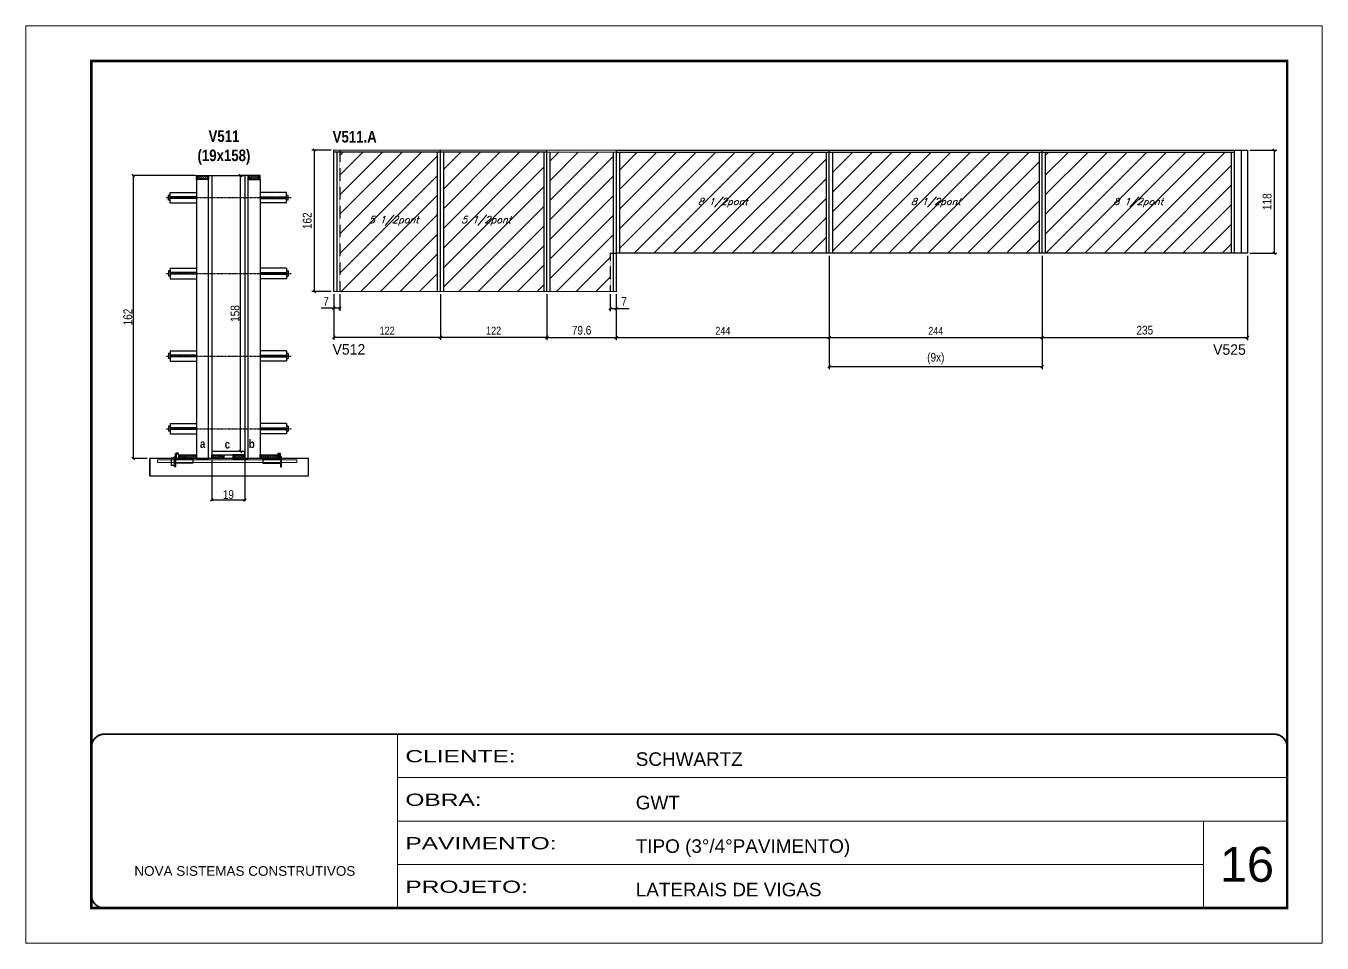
# Model space of a CAD drawing. Extents: x 13154 to 22413, y 1253 to 30260.
# Drawn here: x 17923 to 19408, y 25373 to 26423 of the extents above; entities that cross this region are included whole.
import ezdxf

# ---------------------------------------------------------------- set-up
doc = ezdxf.new("R2010")
doc.units = 0
for name, pattern in [('CONTINUO', [0]), ('DASHED', [0.75, 0.5, -0.25]), ('HIDDEN', [0.375, 0.25, -0.125])]:
    doc.linetypes.add(name, pattern=pattern)
for name, color, linetype in [('5', 5, 'Continuous'), ('barrote', 251, 'Continuous'), ('COTA', 241, 'Continuous'), ('detalhes', 4, 'Continuous'), ('NOMENCLATURA', 7, 'Continuous'), ('Painéis', 200, 'Continuous'), ('presilha', 1, 'Continuous'), ('SARR_2.2x10', 60, 'Continuous'), ('SARR_2.2x7', 40, 'Continuous'), ('SARR_3.5x7', 81, 'Continuous'), ('TENSOR', 3, 'Continuous'), ('texto', 7, 'Continuous')]:
    doc.layers.add(name, color=color, linetype=linetype)
for name, color, linetype, lineweight in [('CARIMBO', 255, 'Continuous', 9), ('CONCRETO', 251, 'Continuous', 25), ('Folhas', 255, 'Continuous', 9), ('Hachura', 251, 'Continuous', 9), ('SARRAFO DE PRESSAO', 251, 'DASHED', 9), ('SCO-___-LAJ', 2, 'Continuous', 0)]:
    doc.layers.add(name, color=color, linetype=linetype, lineweight=lineweight)
doc.styles.add('ARIAL', font='arial.ttf')
doc.styles.add('COTA TECNICA', font='techl___.ttf', dxfattribs={"height": 10})
doc.styles.add('COTA TECNICA 2X', font='techl___.ttf', dxfattribs={"height": 10})
doc.styles.add('COTA TECNICA-50', font='techl___.ttf', dxfattribs={"height": 9})
doc.styles.add('Romans', font='romans.shx')
doc.styles.add('ROMAS860', font='ROMAS860.SHX')
doc.styles.add('TECNICA', font='techb___.ttf', dxfattribs={"height": 10})
doc.styles.add('Tecnologia', font='')
doc.styles.get('Tecnologia').set_extended_font_data('Forgotten Futurist')
doc.dimstyles.new('COTA PAINEL-50', dxfattribs={"dimtxt": 9, "dimasz": 3, "dimexe": 3, "dimexo": 3, "dimgap": 3, "dimtad": 1, "dimdec": 1, "dimzin": 12, "dimdsep": 46, "dimtxsty": 'COTA TECNICA-50', "dimblk1": 'OBLIQUE', "dimblk2": 'OBLIQUE', "dimsah": 1, "dimcen": 0.9, "dimclrd": 4, "dimclre": 4, "dimclrt": 240, "dimadec": 1, "dimazin": 3, "dimtfac": 1, "dimtdec": 1, "dimtmove": 0, "dimatfit": 3, "dimfxl": 1, "dimtolj": 1, "dimtzin": 12, "dimarcsym": 0})
doc.dimstyles.new('PAINEL', dxfattribs={"dimtxt": 10, "dimasz": 3, "dimexe": 3, "dimexo": 3, "dimgap": 3, "dimtad": 1, "dimdec": 1, "dimzin": 12, "dimdsep": 46, "dimtxsty": 'COTA TECNICA', "dimblk1": 'OBLIQUE', "dimblk2": 'OBLIQUE', "dimsah": 1, "dimcen": 0.9, "dimclrd": 4, "dimclre": 4, "dimclrt": 240, "dimadec": 1, "dimazin": 3, "dimtfac": 1, "dimtdec": 1, "dimtmove": 0, "dimatfit": 3, "dimfxl": 1, "dimtolj": 1, "dimtzin": 12, "dimarcsym": 0})
doc.dimstyles.new('SECAO', dxfattribs={"dimscale": 0.333333, "dimtxt": 5, "dimasz": 9, "dimexe": 3, "dimexo": 3, "dimgap": 3, "dimtad": 1, "dimdec": 1, "dimlfac": 0.5, "dimzin": 12, "dimdsep": 46, "dimtxsty": 'COTA TECNICA 2X', "dimblk1": 'OBLIQUE', "dimblk2": 'OBLIQUE', "dimsah": 1, "dimcen": 0.9, "dimclrd": 4, "dimclre": 4, "dimclrt": 240, "dimadec": 1, "dimazin": 3, "dimtfac": 1, "dimtdec": 1, "dimtmove": 0, "dimatfit": 3, "dimfxl": 1, "dimtolj": 1, "dimtzin": 12, "dimarcsym": 0})

# ---------------------------------------------------------------- blocks, each defined once
blk = doc.blocks.new('9999999999')
at = {"color": 30, "linetype": 'CONTINUO'}
for p, q in [((98564.6, 34230.2), (98564.6, 34429.4)), ((98564.6, 34379.6), (99584, 34379.6)), ((98564.6, 34329.8), (99488, 34329.8)), ((99584, 34329.8), (99488, 34329.8)), ((99488, 34329.8), (99488, 34230.2)), ((98564.6, 34280), (99488, 34280))]:
    blk.add_line(p, q, dxfattribs=at)
at = {"color": 30, "linetype": 'CONTINUO', "const_width": 2}
blk.add_lwpolyline([(99584, 34230.2), (99584, 34414.4, 0.414214), (99569, 34429.4), (98229, 34429.4, 0.414214), (98214, 34414.4), (98214, 34245.2, 0.414214), (98229, 34230.2), (99584, 34230.2)], format="xyb", dxfattribs=at)
at = {"layer": 'Folhas'}
blk.add_lwpolyline([(98139, 34190.2), (99624, 34190.2), (99624, 35240.2), (98139, 35240.2)], close=True, dxfattribs=at)
at = {"layer": 'Folhas', "color": 30, "const_width": 3}
blk.add_lwpolyline([(98214, 34230.2), (99584, 34230.2), (99584, 35200.2), (98214, 35200.2)], close=True, dxfattribs=at)
at = {"color": 7, "linetype": 'Continuous', "ltscale": 5, "style": 'ARIAL'}
for s, height, p in [('SCHWARTZ', 15.48, (98837.7, 34393.1)), ('GWT', 15.48, (98837.7, 34343.3)), ('TIPO (3°/4°PAVIMENTO)', 15.483, (98837.7, 34293.5)), ('NOVA SISTEMAS CONSTRUTIVOS', 11.059, (98263.2, 34267.2)), ('LATERAIS DE VIGAS', 15.483, (98837.7, 34243.7))]:
    blk.add_text(s, height=height, dxfattribs=at).set_placement(p)
at = {"layer": 'Folhas', "color": 7, "style": 'Tecnologia', "width": 1.5}
for s, p in [('CLIENTE:', (98573.7, 34397.2)), ('OBRA:', (98573.7, 34347.3)), ('PAVIMENTO:', (98573.7, 34297.5)), ('PROJETO:', (98573.7, 34247.7))]:
    blk.add_text(s, height=14, dxfattribs=at).set_placement(p)
blk = doc.blocks.new('_Oblique')
at = {"color": 0, "linetype": 'ByBlock', "lineweight": -2}
blk.add_line((-0.5, -0.5), (0.5, 0.5), dxfattribs=at)
blk = doc.blocks.new('*D340')
at = {"layer": 'COTA', "color": 4, "lineweight": -2, "transparency": 16777216}
for p, q in [((18135.8, 25927.2), (18135.8, 25879.7)), ((18173.8, 25927.2), (18173.8, 25879.7)), ((18173.8, 25880.7), (18135.8, 25880.7))]:
    blk.add_line(p, q, dxfattribs=at)
at = {"layer": 'Defpoints', "color": 0, "transparency": 16777216}
for p in [(18135.8, 25928.2), (18173.8, 25928.2), (18135.8, 25880.7)]:
    blk.add_point(p, dxfattribs=at)
at = {"layer": 'COTA', "color": 4, "lineweight": -2, "transparency": 16777216, "xscale": 3, "yscale": 3, "zscale": 3, "rotation": 180}
blk.add_blockref('_Oblique', (18135.8, 25880.7), dxfattribs=at)
at = {"layer": 'COTA', "color": 4, "lineweight": -2, "transparency": 16777216, "xscale": 3, "yscale": 3, "zscale": 3}
blk.add_blockref('_Oblique', (18173.8, 25880.7), dxfattribs=at)
at = {"layer": 'COTA', "color": 240, "transparency": 16777216, "insert": (18154.8, 25886.8), "char_height": 10, "attachment_point": 5, "style": 'COTA TECNICA 2X'}
blk.add_mtext('\\A1;19', dxfattribs=at)
blk = doc.blocks.new('PRESILHA METÁLICA 1')
at = {"layer": 'presilha'}
for p, q in [((0, 13), (6, 13)), ((0, 13), (0, 0)), ((6, 0), (0, 0)), ((6, 15.5), (7.5, 15.5)), ((6, -2.5), (6, 15.5)), ((6, 13), (6, 0)), ((7.5, 10.6), (7.5, 19.9)), ((7.5, 15.5), (7.5, -2.5)), ((37.5, 4.1), (7.5, 4.1)), ((12, 21), (8.6, 21)), ((9, 11.6), (9, 18.9)), ((12, 19.5), (9.6, 19.5)), ((37.5, 11), (9.6, 11)), ((12, 21), (12, 19.5)), ((37.5, 11), (37.5, 4.1)), ((7.5, -2.5), (6, -2.5))]:
    blk.add_line(p, q, dxfattribs=at)
for centre, radius, start, end in [((8.6, 19.9), 1.14, 90, 180), ((9.6, 18.9), 0.57, 90, 180), ((9.6, 11.6), 0.57, 180, 270)]:
    blk.add_arc(centre, radius, start, end, dxfattribs=at)
blk = doc.blocks.new('PRESILHA METÁLICA 2')
at = {"layer": 'presilha'}
for p, q in [((-5.2, 23.5), (-5.2, 22)), ((-5.2, 23.5), (-1.9, 23.5)), ((-0.8, 14.6), (-0.8, 22.4)), ((-30.8, 13.5), (-30.8, 6.6)), ((-30.8, 13.5), (-2.8, 13.5)), ((-30.8, 6.6), (-0.8, 6.6)), ((-5.2, 22), (-2.8, 22)), ((-2.2, 14.1), (-2.2, 21.4)), ((0.8, 18), (-0.8, 18)), ((-0.8, 18), (-0.8, 0)), ((-0.8, 0), (0.8, 0)), ((0.8, 0), (0.8, 18))]:
    blk.add_line(p, q, dxfattribs=at)
for centre, radius, start, end in [((-1.9, 22.4), 1.14, 0, 90), ((-2.8, 21.4), 0.57, 0, 90), ((-2.8, 14.1), 0.57, 270, 0)]:
    blk.add_arc(centre, radius, start, end, dxfattribs=at)
blk = doc.blocks.new('*D341')
at = {"layer": 'COTA', "color": 4, "lineweight": -2, "transparency": 16777216}
for p, q in [((18117.2, 26252.2), (18044.8, 26252.2)), ((18045.8, 26252.2), (18045.8, 25928.2)), ((18061.9, 25928.2), (18044.8, 25928.2))]:
    blk.add_line(p, q, dxfattribs=at)
at = {"layer": 'Defpoints', "color": 0, "transparency": 16777216}
for p in [(18118.2, 26252.2), (18045.8, 25928.2), (18062.9, 25928.2)]:
    blk.add_point(p, dxfattribs=at)
at = {"layer": 'COTA', "color": 4, "lineweight": -2, "transparency": 16777216, "xscale": 3, "yscale": 3, "zscale": 3}
for p, rotation in [((18045.8, 26252.2), 90), ((18045.8, 25928.2), 270)]:
    blk.add_blockref('_Oblique', p, dxfattribs=dict(at, rotation=rotation))
at = {"layer": 'COTA', "color": 240, "transparency": 16777216, "insert": (18039.7, 26090.2), "char_height": 10, "attachment_point": 5, "rotation": 90, "style": 'COTA TECNICA 2X'}
blk.add_mtext('\\A1;162', dxfattribs=at)
blk = doc.blocks.new('*D351')
at = {"layer": 'COTA', "color": 4, "lineweight": -2, "transparency": 16777216}
for p, q in [((18172.8, 26252.2), (18167.7, 26252.2)), ((18168.7, 25936.2), (18168.7, 26252.2)), ((18172.8, 25936.2), (18167.7, 25936.2))]:
    blk.add_line(p, q, dxfattribs=at)
at = {"layer": 'Defpoints', "color": 0, "transparency": 16777216}
for p in [(18168.7, 26252.2), (18173.8, 26252.2), (18173.8, 25936.2)]:
    blk.add_point(p, dxfattribs=at)
at = {"layer": 'COTA', "color": 4, "lineweight": -2, "transparency": 16777216, "xscale": 3, "yscale": 3, "zscale": 3}
for p, rotation in [((18168.7, 26252.2), 90), ((18168.7, 25936.2), 270)]:
    blk.add_blockref('_Oblique', p, dxfattribs=dict(at, rotation=rotation))
at = {"layer": 'COTA', "color": 240, "transparency": 16777216, "insert": (18162.5, 26094.2), "char_height": 10, "attachment_point": 5, "rotation": 90, "style": 'COTA TECNICA 2X'}
blk.add_mtext('\\A1;158', dxfattribs=at)
blk = doc.blocks.new('*D342')
at = {"layer": 'COTA', "color": 4, "linetype": 'ByBlock', "lineweight": -2, "transparency": 16777216}
for p, q in [((18275.7, 26116.4), (18275.7, 26064)), ((18397.7, 26116.4), (18397.7, 26064)), ((18275.7, 26067), (18397.7, 26067))]:
    blk.add_line(p, q, dxfattribs=at)
at = {"layer": 'Defpoints', "color": 0, "linetype": 'ByBlock', "transparency": 16777216}
for p in [(18275.7, 26119.4), (18397.7, 26119.4), (18397.7, 26067)]:
    blk.add_point(p, dxfattribs=at)
at = {"layer": 'COTA', "color": 4, "linetype": 'ByBlock', "lineweight": -2, "transparency": 16777216, "xscale": 3, "yscale": 3, "zscale": 3, "rotation": 180}
blk.add_blockref('_Oblique', (18275.7, 26067), dxfattribs=at)
at = {"layer": 'COTA', "color": 4, "linetype": 'ByBlock', "lineweight": -2, "transparency": 16777216, "xscale": 3, "yscale": 3, "zscale": 3}
blk.add_blockref('_Oblique', (18397.7, 26067), dxfattribs=at)
at = {"layer": 'COTA', "color": 240, "linetype": 'ByBlock', "transparency": 16777216, "insert": (18336.7, 26074.6), "char_height": 9, "attachment_point": 5, "style": 'COTA TECNICA-50'}
blk.add_mtext('\\A1;122', dxfattribs=at)
blk = doc.blocks.new('*D343')
at = {"layer": 'COTA', "color": 4, "linetype": 'ByBlock', "lineweight": -2, "transparency": 16777216}
for p, q in [((18397.7, 26116.4), (18397.7, 26064)), ((18519.7, 26116.4), (18519.7, 26064)), ((18397.7, 26067), (18519.7, 26067))]:
    blk.add_line(p, q, dxfattribs=at)
at = {"layer": 'Defpoints', "color": 0, "linetype": 'ByBlock', "transparency": 16777216}
for p in [(18397.7, 26119.4), (18519.7, 26119.4), (18519.7, 26067)]:
    blk.add_point(p, dxfattribs=at)
at = {"layer": 'COTA', "color": 4, "linetype": 'ByBlock', "lineweight": -2, "transparency": 16777216, "xscale": 3, "yscale": 3, "zscale": 3, "rotation": 180}
blk.add_blockref('_Oblique', (18397.7, 26067), dxfattribs=at)
at = {"layer": 'COTA', "color": 4, "linetype": 'ByBlock', "lineweight": -2, "transparency": 16777216, "xscale": 3, "yscale": 3, "zscale": 3}
blk.add_blockref('_Oblique', (18519.7, 26067), dxfattribs=at)
at = {"layer": 'COTA', "color": 240, "linetype": 'ByBlock', "transparency": 16777216, "insert": (18458.7, 26074.6), "char_height": 9, "attachment_point": 5, "style": 'COTA TECNICA-50'}
blk.add_mtext('\\A1;122', dxfattribs=at)
blk = doc.blocks.new('*D344')
at = {"layer": 'COTA', "color": 4, "lineweight": -2, "transparency": 16777216}
for p, q in [((18519.7, 26116.4), (18519.7, 26063.8)), ((18599.3, 26116.2), (18599.3, 26063.8)), ((18519.7, 26066.8), (18599.3, 26066.8))]:
    blk.add_line(p, q, dxfattribs=at)
at = {"layer": 'Defpoints', "color": 0, "transparency": 16777216}
for p in [(18519.7, 26119.4), (18599.3, 26119.2), (18599.3, 26066.8)]:
    blk.add_point(p, dxfattribs=at)
at = {"layer": 'COTA', "color": 4, "lineweight": -2, "transparency": 16777216, "xscale": 3, "yscale": 3, "zscale": 3, "rotation": 180}
blk.add_blockref('_Oblique', (18519.7, 26066.8), dxfattribs=at)
at = {"layer": 'COTA', "color": 4, "lineweight": -2, "transparency": 16777216, "xscale": 3, "yscale": 3, "zscale": 3}
blk.add_blockref('_Oblique', (18599.3, 26066.8), dxfattribs=at)
at = {"layer": 'COTA', "color": 240, "transparency": 16777216, "insert": (18559.5, 26075), "char_height": 10, "attachment_point": 5, "style": 'COTA TECNICA'}
blk.add_mtext('\\A1;79.6', dxfattribs=at)
blk = doc.blocks.new('*D345')
at = {"layer": 'COTA', "color": 4, "lineweight": -2, "transparency": 16777216}
for p, q in [((18275.7, 26116.4), (18275.7, 26097.2)), ((18282.7, 26116.4), (18282.7, 26097.2)), ((18275.7, 26100.2), (18261, 26100.2)), ((18282.7, 26100.2), (18275.7, 26100.2))]:
    blk.add_line(p, q, dxfattribs=at)
at = {"layer": 'Defpoints', "color": 0, "transparency": 16777216}
for p in [(18275.7, 26119.4), (18282.7, 26119.4), (18275.7, 26100.2)]:
    blk.add_point(p, dxfattribs=at)
at = {"layer": 'COTA', "color": 4, "lineweight": -2, "transparency": 16777216, "xscale": 3, "yscale": 3, "zscale": 3, "rotation": 180}
blk.add_blockref('_Oblique', (18275.7, 26100.2), dxfattribs=at)
at = {"layer": 'COTA', "color": 4, "lineweight": -2, "transparency": 16777216, "xscale": 3, "yscale": 3, "zscale": 3}
blk.add_blockref('_Oblique', (18282.7, 26100.2), dxfattribs=at)
at = {"layer": 'COTA', "color": 240, "transparency": 16777216, "insert": (18266.8, 26108.3), "char_height": 10, "attachment_point": 5, "style": 'COTA TECNICA'}
blk.add_mtext('\\A1;7', dxfattribs=at)
blk = doc.blocks.new('*D338')
at = {"layer": 'COTA', "color": 4, "lineweight": -2, "transparency": 16777216}
for p, q in [((18592.3, 26116.2), (18592.3, 26097)), ((18599.3, 26116.2), (18599.3, 26097)), ((18592.3, 26100), (18599.3, 26100)), ((18599.3, 26100), (18614, 26100))]:
    blk.add_line(p, q, dxfattribs=at)
at = {"layer": 'Defpoints', "color": 0, "transparency": 16777216}
for p in [(18592.3, 26119.2), (18599.3, 26119.2), (18599.3, 26100)]:
    blk.add_point(p, dxfattribs=at)
at = {"layer": 'COTA', "color": 4, "lineweight": -2, "transparency": 16777216, "xscale": 3, "yscale": 3, "zscale": 3, "rotation": 180}
blk.add_blockref('_Oblique', (18592.3, 26100), dxfattribs=at)
at = {"layer": 'COTA', "color": 4, "lineweight": -2, "transparency": 16777216, "xscale": 3, "yscale": 3, "zscale": 3}
blk.add_blockref('_Oblique', (18599.3, 26100), dxfattribs=at)
at = {"layer": 'COTA', "color": 240, "transparency": 16777216, "insert": (18608.2, 26108.1), "char_height": 10, "attachment_point": 5, "style": 'COTA TECNICA'}
blk.add_mtext('\\A1;7', dxfattribs=at)
blk = doc.blocks.new('*D346')
at = {"layer": 'COTA', "color": 4, "lineweight": -2, "transparency": 16777216}
for p, q in [((18272.7, 26281.4), (18250.3, 26281.4)), ((18253.3, 26281.4), (18253.3, 26119.4)), ((18272.7, 26119.4), (18250.3, 26119.4))]:
    blk.add_line(p, q, dxfattribs=at)
at = {"layer": 'Defpoints', "color": 0, "transparency": 16777216}
for p in [(18275.7, 26281.4), (18253.3, 26119.4), (18275.7, 26119.4)]:
    blk.add_point(p, dxfattribs=at)
at = {"layer": 'COTA', "color": 4, "lineweight": -2, "transparency": 16777216, "xscale": 3, "yscale": 3, "zscale": 3}
for p, rotation in [((18253.3, 26281.4), 90), ((18253.3, 26119.4), 270)]:
    blk.add_blockref('_Oblique', p, dxfattribs=dict(at, rotation=rotation))
at = {"layer": 'COTA', "color": 240, "transparency": 16777216, "insert": (18245.2, 26200.4), "char_height": 10, "attachment_point": 5, "rotation": 90, "style": 'COTA TECNICA'}
blk.add_mtext('\\A1;162', dxfattribs=at)
blk = doc.blocks.new('*D339')
at = {"layer": 'COTA', "color": 4, "linetype": 'ByBlock', "lineweight": -2, "transparency": 16777216}
for p, q in [((18843.3, 26160.2), (18843.3, 26063.8)), ((18599.3, 26116.2), (18599.3, 26063.8)), ((18599.3, 26066.8), (18843.3, 26066.8))]:
    blk.add_line(p, q, dxfattribs=at)
at = {"layer": 'Defpoints', "color": 0, "linetype": 'ByBlock', "transparency": 16777216}
for p in [(18843.3, 26163.2), (18599.3, 26119.2), (18843.3, 26066.8)]:
    blk.add_point(p, dxfattribs=at)
at = {"layer": 'COTA', "color": 4, "linetype": 'ByBlock', "lineweight": -2, "transparency": 16777216, "xscale": 3, "yscale": 3, "zscale": 3, "rotation": 180}
blk.add_blockref('_Oblique', (18599.3, 26066.8), dxfattribs=at)
at = {"layer": 'COTA', "color": 4, "linetype": 'ByBlock', "lineweight": -2, "transparency": 16777216, "xscale": 3, "yscale": 3, "zscale": 3}
blk.add_blockref('_Oblique', (18843.3, 26066.8), dxfattribs=at)
at = {"layer": 'COTA', "color": 240, "linetype": 'ByBlock', "transparency": 16777216, "insert": (18721.3, 26074.4), "char_height": 9, "attachment_point": 5, "style": 'COTA TECNICA-50'}
blk.add_mtext('\\A1;244', dxfattribs=at)
blk = doc.blocks.new('*D347')
at = {"layer": 'COTA', "color": 4, "linetype": 'ByBlock', "lineweight": -2, "transparency": 16777216}
for p, q in [((18843.3, 26160.2), (18843.3, 26063.8)), ((19087.3, 26160.2), (19087.3, 26063.8)), ((18843.3, 26066.8), (19087.3, 26066.8))]:
    blk.add_line(p, q, dxfattribs=at)
at = {"layer": 'Defpoints', "color": 0, "linetype": 'ByBlock', "transparency": 16777216}
for p in [(18843.3, 26163.2), (19087.3, 26163.2), (19087.3, 26066.8)]:
    blk.add_point(p, dxfattribs=at)
at = {"layer": 'COTA', "color": 4, "linetype": 'ByBlock', "lineweight": -2, "transparency": 16777216, "xscale": 3, "yscale": 3, "zscale": 3, "rotation": 180}
blk.add_blockref('_Oblique', (18843.3, 26066.8), dxfattribs=at)
at = {"layer": 'COTA', "color": 4, "linetype": 'ByBlock', "lineweight": -2, "transparency": 16777216, "xscale": 3, "yscale": 3, "zscale": 3}
blk.add_blockref('_Oblique', (19087.3, 26066.8), dxfattribs=at)
at = {"layer": 'COTA', "color": 240, "linetype": 'ByBlock', "transparency": 16777216, "insert": (18965.3, 26074.4), "char_height": 9, "attachment_point": 5, "style": 'COTA TECNICA-50'}
blk.add_mtext('\\A1;244', dxfattribs=at)
blk = doc.blocks.new('*D348')
at = {"layer": 'COTA', "color": 4, "linetype": 'ByBlock', "lineweight": -2, "transparency": 16777216}
for p, q in [((19325.3, 26281.2), (19356, 26281.2)), ((19353, 26281.2), (19353, 26163.2)), ((19325.3, 26163.2), (19356, 26163.2))]:
    blk.add_line(p, q, dxfattribs=at)
at = {"layer": 'Defpoints', "color": 0, "linetype": 'ByBlock', "transparency": 16777216}
for p in [(19322.3, 26281.2), (19322.3, 26163.2), (19353, 26163.2)]:
    blk.add_point(p, dxfattribs=at)
at = {"layer": 'COTA', "color": 4, "linetype": 'ByBlock', "lineweight": -2, "transparency": 16777216, "xscale": 3, "yscale": 3, "zscale": 3}
for p, rotation in [((19353, 26281.2), 90), ((19353, 26163.2), 270)]:
    blk.add_blockref('_Oblique', p, dxfattribs=dict(at, rotation=rotation))
at = {"layer": 'COTA', "color": 240, "linetype": 'ByBlock', "transparency": 16777216, "insert": (19344.9, 26222.2), "char_height": 10, "attachment_point": 5, "rotation": 90, "style": 'COTA TECNICA'}
blk.add_mtext('\\A1;118', dxfattribs=at)
blk = doc.blocks.new('*D349')
at = {"layer": 'COTA', "color": 4, "lineweight": -2, "transparency": 16777216}
for p, q in [((19087.3, 26160.2), (19087.3, 26063.8)), ((19322.3, 26160.2), (19322.3, 26063.8)), ((19087.3, 26066.8), (19322.3, 26066.8))]:
    blk.add_line(p, q, dxfattribs=at)
at = {"layer": 'Defpoints', "color": 0, "transparency": 16777216}
for p in [(19087.3, 26163.2), (19322.3, 26163.2), (19322.3, 26066.8)]:
    blk.add_point(p, dxfattribs=at)
at = {"layer": 'COTA', "color": 4, "lineweight": -2, "transparency": 16777216, "xscale": 3, "yscale": 3, "zscale": 3, "rotation": 180}
blk.add_blockref('_Oblique', (19087.3, 26066.8), dxfattribs=at)
at = {"layer": 'COTA', "color": 4, "lineweight": -2, "transparency": 16777216, "xscale": 3, "yscale": 3, "zscale": 3}
blk.add_blockref('_Oblique', (19322.3, 26066.8), dxfattribs=at)
at = {"layer": 'COTA', "color": 240, "transparency": 16777216, "insert": (19204.8, 26075.1), "char_height": 10, "attachment_point": 5, "style": 'COTA TECNICA'}
blk.add_mtext('\\A1;235', dxfattribs=at)
blk = doc.blocks.new('*D350')
at = {"layer": 'COTA', "color": 4, "lineweight": -2, "transparency": 16777216}
for p, q in [((18843.3, 26160.2), (18843.3, 26030.4)), ((19087.3, 26160.2), (19087.3, 26030.4)), ((18843.3, 26033.4), (19087.3, 26033.4))]:
    blk.add_line(p, q, dxfattribs=at)
at = {"layer": 'Defpoints', "color": 0, "transparency": 16777216}
for p in [(18843.3, 26163.2), (19087.3, 26163.2), (19087.3, 26033.4)]:
    blk.add_point(p, dxfattribs=at)
at = {"layer": 'COTA', "color": 4, "lineweight": -2, "transparency": 16777216, "xscale": 3, "yscale": 3, "zscale": 3, "rotation": 180}
blk.add_blockref('_Oblique', (18843.3, 26033.4), dxfattribs=at)
at = {"layer": 'COTA', "color": 4, "lineweight": -2, "transparency": 16777216, "xscale": 3, "yscale": 3, "zscale": 3}
blk.add_blockref('_Oblique', (19087.3, 26033.4), dxfattribs=at)
at = {"layer": 'COTA', "color": 240, "transparency": 16777216, "insert": (18965.3, 26042.6), "char_height": 10, "attachment_point": 5, "style": 'COTA TECNICA'}
blk.add_mtext('\\A1;(9x)', dxfattribs=at)

msp = doc.modelspace()

# ---------------------------------------------------------------- hatches: boundary and pattern name
at = {"layer": 'Hachura', "linetype": 'ByBlock'}
h = msp.add_hatch(dxfattribs=at)
h.set_pattern_fill('ANSI31', color=256, scale=5)
h.paths.add_polyline_path([(18394.21, 26119.35), (18394.21, 26279.23), (18282.71, 26279.23), (18282.71, 26119.43)])
h.paths.add_polyline_path([(18516.21, 26119.27), (18516.21, 26279.23), (18401.21, 26279.23), (18401.21, 26119.35)])
h.paths.add_polyline_path([(18595.81, 26279.03), (18523.21, 26279.22), (18523.21, 26119.27), (18592.31, 26119.22), (18592.31, 26163.22), (18595.81, 26163.22)])
h.paths.add_polyline_path([(18839.81, 26163.22), (18839.81, 26279.02), (18602.81, 26279.02), (18602.81, 26163.22)])
h.paths.add_polyline_path([(19083.81, 26163.22), (19083.81, 26279.02), (18846.81, 26279.02), (18846.81, 26163.22)])
h.paths.add_polyline_path([(19303.81, 26279.02), (19090.81, 26279.02), (19090.81, 26163.22), (19303.81, 26163.22)])
at = {"layer": 'SARR_2.2x10'}
h = msp.add_hatch(dxfattribs=at)
h.set_pattern_fill('ANSI31', color=256, scale=0.5, angle=90)
h.set_pattern_definition([(135, (51291.6923, -97583.9823), (-1.122532015, -1.122532015), [])])
h.paths.add_polyline_path([(18098.15, 25932.59), (18098.15, 25928.19), (18118.15, 25928.19), (18118.15, 25932.59)])
h = msp.add_hatch(dxfattribs=at)
h.set_pattern_fill('ANSI31', color=256, scale=0.5, angle=90)
h.set_pattern_definition([(135, (51384.8923, -97583.9823), (-1.122532015, -1.122532015), [])])
h.paths.add_polyline_path([(18191.35, 25932.59), (18191.35, 25928.19), (18211.35, 25928.19), (18211.35, 25932.59)])
at = {"layer": 'SARR_2.2x7'}
h = msp.add_hatch(dxfattribs=at)
h.set_pattern_fill('ANSI31', color=256, scale=0.5, angle=90)
h.set_pattern_definition([(135, (51285.6923, -97264.3823), (-1.122532015, -1.122532015), [])])
h.paths.add_polyline_path([(18132.15, 26252.19), (18132.15, 26247.79), (18118.15, 26247.79), (18118.15, 26252.19)])
h = msp.add_hatch(dxfattribs=at)
h.set_pattern_fill('ANSI31', color=256, scale=0.5, angle=90)
h.set_pattern_definition([(135, (51305.6923, -97264.3823), (-1.122532015, -1.122532015), [])])
h.paths.add_polyline_path([(18177.35, 26252.19), (18177.35, 26247.79), (18191.35, 26247.79), (18191.35, 26252.19)])
h = msp.add_hatch(dxfattribs=at)
h.set_pattern_fill('ANSI31', color=256, scale=0.5, angle=90)
h.set_pattern_definition([(135, (51371.2923, -97583.9823), (-1.122532015, -1.122532015), [])])
h.paths.add_polyline_path([(18149.75, 25928.19), (18149.75, 25932.59), (18135.75, 25932.59), (18135.75, 25928.19)])
h = msp.add_hatch(dxfattribs=at)
h.set_pattern_fill('ANSI31', color=256, scale=0.5, angle=90)
h.set_pattern_definition([(135, (51309.2923, -97583.9823), (-1.122532015, -1.122532015), [])])
h.paths.add_polyline_path([(18159.75, 25928.19), (18159.75, 25932.59), (18173.75, 25932.59), (18173.75, 25928.19)])

# ---------------------------------------------------------------- linework, layer by layer
at = {"ltscale": 3}
for p, q in [((18086.15, 26223.89), (18086.15, 26229.89)), ((18088.15, 26229.89), (18086.15, 26229.89)), ((18088.15, 26220.89), (18088.15, 26232.89)), ((18088.15, 26232.89), (18118.15, 26232.89)), ((18118.15, 26227.89), (18088.15, 26227.89)), ((18118.15, 26225.89), (18088.15, 26225.89)), ((18221.35, 26232.89), (18191.35, 26232.89)), ((18191.35, 26227.89), (18221.35, 26227.89)), ((18191.35, 26225.89), (18221.35, 26225.89)), ((18221.35, 26220.89), (18221.35, 26232.89)), ((18221.35, 26229.89), (18223.35, 26229.89)), ((18223.35, 26223.89), (18223.35, 26229.89)), ((18088.15, 26223.89), (18086.15, 26223.89)), ((18088.15, 26220.89), (18118.15, 26220.89)), ((18221.35, 26220.89), (18191.35, 26220.89)), ((18223.35, 26223.89), (18221.35, 26223.89)), ((18086.15, 26143.07), (18086.15, 26137.07)), ((18088.15, 26143.07), (18086.15, 26143.07)), ((18088.15, 26137.07), (18086.15, 26137.07)), ((18088.15, 26146.07), (18088.15, 26134.07)), ((18088.15, 26146.07), (18118.15, 26146.07)), ((18118.15, 26141.07), (18088.15, 26141.07)), ((18118.15, 26139.07), (18088.15, 26139.07)), ((18221.35, 26146.07), (18191.35, 26146.07)), ((18191.35, 26141.07), (18221.35, 26141.07)), ((18191.35, 26139.07), (18221.35, 26139.07)), ((18221.35, 26146.07), (18221.35, 26134.07)), ((18223.35, 26143.07), (18221.35, 26143.07)), ((18221.35, 26137.07), (18223.35, 26137.07)), ((18223.35, 26143.07), (18223.35, 26137.07)), ((18088.15, 26134.07), (18118.15, 26134.07)), ((18221.35, 26134.07), (18191.35, 26134.07)), ((18086.15, 26048.53), (18086.15, 26042.53)), ((18088.15, 26048.53), (18086.15, 26048.53)), ((18088.15, 26051.53), (18088.15, 26039.53)), ((18088.15, 26051.53), (18118.15, 26051.53)), ((18221.35, 26051.53), (18191.35, 26051.53)), ((18221.35, 26051.53), (18221.35, 26039.53)), ((18223.35, 26048.53), (18221.35, 26048.53)), ((18223.35, 26048.53), (18223.35, 26042.53)), ((18088.15, 26042.53), (18086.15, 26042.53)), ((18118.15, 26046.53), (18088.15, 26046.53)), ((18118.15, 26044.53), (18088.15, 26044.53)), ((18088.15, 26039.53), (18118.15, 26039.53)), ((18191.35, 26046.53), (18221.35, 26046.53)), ((18191.35, 26044.53), (18221.35, 26044.53)), ((18221.35, 26039.53), (18191.35, 26039.53)), ((18221.35, 26042.53), (18223.35, 26042.53)), ((18086.15, 25965.32), (18086.15, 25959.32)), ((18088.15, 25965.32), (18086.15, 25965.32)), ((18088.15, 25959.32), (18086.15, 25959.32)), ((18088.15, 25968.32), (18088.15, 25956.32)), ((18088.15, 25968.32), (18118.15, 25968.32)), ((18118.15, 25963.32), (18088.15, 25963.32)), ((18118.15, 25961.32), (18088.15, 25961.32)), ((18221.35, 25968.32), (18191.35, 25968.32)), ((18191.35, 25963.32), (18221.35, 25963.32)), ((18191.35, 25961.32), (18221.35, 25961.32)), ((18221.35, 25968.32), (18221.35, 25956.32)), ((18223.35, 25965.32), (18221.35, 25965.32)), ((18221.35, 25959.32), (18223.35, 25959.32)), ((18223.35, 25965.32), (18223.35, 25959.32)), ((18088.15, 25956.32), (18118.15, 25956.32)), ((18221.35, 25956.32), (18191.35, 25956.32))]:
    msp.add_line(p, q, dxfattribs=at)
at = {"layer": 'barrote'}
msp.add_lwpolyline([(18064.7, 25908.19), (18246.62, 25908.19), (18246.62, 25928.19), (18064.7, 25928.19)], close=True, dxfattribs=at)
at = {"layer": 'CONCRETO', "linetype": 'Continuous'}
msp.add_line((18135.75, 26252.19), (18173.75, 26252.19), dxfattribs=at)
at = {"layer": 'COTA'}
msp.add_line((18592.31, 26163.22), (18599.31, 26163.22), dxfattribs=at)
at = {"layer": 'detalhes', "color": 250}
msp.add_line((18064.7, 25908.19), (18064.7, 25928.19), dxfattribs=at)
at = {"layer": 'Painéis', "linetype": 'Continuous'}
for p, q in [((18275.71, 26119.43), (18275.71, 26281.43)), ((18275.71, 26281.43), (18599.31, 26281.22)), ((18397.71, 26119.43), (18397.71, 26281.43)), ((18519.71, 26119.43), (18519.71, 26281.43)), ((18599.31, 26281.22), (18599.31, 26119.22)), ((18599.31, 26281.22), (19322.31, 26281.22)), ((18843.31, 26163.22), (18843.31, 26281.22)), ((19087.31, 26163.22), (19087.31, 26281.22)), ((19322.31, 26281.22), (19322.31, 26163.22)), ((19322.31, 26163.22), (18599.31, 26163.22)), ((18599.31, 26119.22), (18275.71, 26119.43))]:
    msp.add_line(p, q, dxfattribs=at)
for points in [[(18132.15, 25928.19), (18132.15, 26252.19), (18135.75, 26252.19), (18135.75, 25928.19)], [(18177.35, 25928.19), (18177.35, 26252.19), (18173.75, 26252.19), (18173.75, 25928.19)], [(18173.75, 25936.19), (18135.75, 25936.19), (18135.75, 25932.59), (18173.75, 25932.59)]]:
    msp.add_lwpolyline(points, close=True, dxfattribs=at)
at = {"layer": 'SARR_2.2x10'}
for points in [[(18098.15, 25932.59), (18118.15, 25932.59), (18118.15, 25928.19), (18098.15, 25928.19)], [(18191.35, 25932.59), (18211.35, 25932.59), (18211.35, 25928.19), (18191.35, 25928.19)]]:
    msp.add_lwpolyline(points, close=True, dxfattribs=at)
at = {"layer": 'SARR_2.2x7', "linetype": 'Continuous'}
for p, q in [((18275.71, 26279.23), (18397.71, 26279.23)), ((18397.71, 26279.23), (18519.71, 26279.23)), ((18519.71, 26279.23), (18599.31, 26279.02)), ((18599.31, 26279.02), (18843.31, 26279.02)), ((18843.31, 26279.02), (19087.31, 26279.02)), ((19087.31, 26279.02), (19307.31, 26279.02)), ((19315.31, 26281.22), (19315.31, 26163.22))]:
    msp.add_line(p, q, dxfattribs=at)
at = {"layer": 'SARR_2.2x7', "linetype": 'HIDDEN'}
for p, q in [((18282.71, 26281.43), (18282.71, 26119.43)), ((18592.31, 26163.22), (18592.31, 26119.22))]:
    msp.add_line(p, q, dxfattribs=at)
at = {"layer": 'SARR_2.2x7', "elevation": 0}
for points in [[(18118.15, 26252.19), (18132.15, 26252.19), (18132.15, 26247.79), (18118.15, 26247.79)], [(18191.35, 26252.19), (18177.35, 26252.19), (18177.35, 26247.79), (18191.35, 26247.79)]]:
    msp.add_lwpolyline(points, close=True, dxfattribs=at)
at = {"layer": 'SARR_2.2x7'}
for points in [[(18135.75, 25932.59), (18135.75, 25932.59), (18135.75, 25928.19), (18135.75, 25928.19)], [(18135.75, 25932.59), (18149.75, 25932.59), (18149.75, 25928.19), (18135.75, 25928.19)], [(18173.75, 25932.59), (18159.75, 25932.59), (18159.75, 25928.19), (18173.75, 25928.19)]]:
    msp.add_lwpolyline(points, close=True, dxfattribs=at)
at = {"layer": 'SARR_3.5x7'}
for p, q in [((18279.21, 26279.23), (18279.21, 26119.43)), ((18394.21, 26279.23), (18394.21, 26119.43)), ((18401.21, 26279.23), (18401.21, 26119.43)), ((18516.21, 26279.23), (18516.21, 26119.43)), ((18523.21, 26279.23), (18523.21, 26119.43)), ((18595.81, 26279.02), (18595.81, 26119.22)), ((18602.81, 26279.02), (18602.81, 26163.22)), ((18839.81, 26279.02), (18839.81, 26163.22)), ((18846.81, 26279.02), (18846.81, 26163.22)), ((19083.81, 26279.02), (19083.81, 26163.22)), ((19090.81, 26279.02), (19090.81, 26163.22)), ((19303.81, 26279.02), (19303.81, 26163.22)), ((19307.31, 26281.22), (19307.31, 26163.22))]:
    msp.add_line(p, q, dxfattribs=at)
for points in [[(18132.15, 26247.79), (18118.15, 26247.79), (18118.15, 25928.19), (18132.15, 25928.19)], [(18177.35, 26247.79), (18191.35, 26247.79), (18191.35, 25928.19), (18177.35, 25928.19)]]:
    msp.add_lwpolyline(points, close=True, dxfattribs=at)
at = {"layer": 'SCO-___-LAJ', "color": 1}
msp.add_lwpolyline([(18073.7, 25926.85), (18233.32, 25926.85), (18233.32, 25923.65), (18073.7, 25923.65)], close=True, dxfattribs=at)
at = {"layer": 'TENSOR', "linetype": 'HIDDEN', "ltscale": 0.5}
for p, q in [((18083.15, 26226.89), (18226.66, 26226.89)), ((18083.15, 26140.07), (18226.66, 26140.07)), ((18083.15, 26045.53), (18226.66, 26045.53)), ((18083.15, 25962.32), (18226.66, 25962.32))]:
    msp.add_line(p, q, dxfattribs=at)

# ---------------------------------------------------------------- block references
at = {"layer": 'presilha', "xscale": 0.6666666666666666, "yscale": 0.6666666666666666, "zscale": 0.6666666666666666}
for name, p in [('PRESILHA METÁLICA 1', (18089.29, 25920.22)), ('PRESILHA METÁLICA 2', (18215.03, 25918.55))]:
    msp.add_blockref(name, p, dxfattribs=at)
at = {"layer": 'SARRAFO DE PRESSAO', "color": 6, "linetype": 'ByBlock'}
msp.add_blockref('9999999999', (-80216.1, -8816.76), dxfattribs=at)

# ---------------------------------------------------------------- texts
at = {"layer": '5', "linetype": 'Continuous', "style": 'ROMAS860'}
for s, p in [('V512', (18274.16, 26047.15)), ('V525', (19283.04, 26046.94))]:
    msp.add_text(s, height=12, rotation=359.99996, dxfattribs=at).set_placement(p)
at = {"layer": 'CARIMBO', "style": 'ARIAL'}
msp.add_text('16', height=40, dxfattribs=at).set_placement((19290.74, 25443.59))
at = {"layer": 'detalhes', "style": 'TECNICA'}
for s, p in [('a', (18122.28, 25940.31)), ('c', (18150.63, 25939.66)), ('b', (18178.25, 25940.3))]:
    msp.add_text(s, height=9.6, dxfattribs=at).set_placement(p)
at = {"layer": 'NOMENCLATURA', "style": 'TECNICA'}
msp.add_text('V511.A', height=13.2, dxfattribs=at).set_placement((18274.34, 26289.95))
at = {"layer": 'NOMENCLATURA', "insert": (18149.75, 26303.88), "char_height": 13.2, "attachment_point": 2, "style": 'TECNICA'}
msp.add_mtext_dynamic_manual_height_columns('V511\\P(19x158)', width=300.2766, gutter_width=1, heights=[0], dxfattribs=at)
at = {"layer": 'texto', "color": 2, "char_height": 8, "attachment_point": 5, "style": 'Romans'}
for s, insert in [('{\\Q19;\\C256;8 1/2pont}', (18721.31, 26221.12)), ('{\\Q19;\\C256;8 1/2pont}', (18965.31, 26221.12)), ('{\\Q19;\\C256;8 1/2pont}', (19197.31, 26221.12)), ('{\\Q19;\\C256;5 1/2pont}', (18344.21, 26200.43)), ('{\\Q19;\\C256;5 1/2pont}', (18450.21, 26200.43))]:
    msp.add_mtext(s, dxfattribs=dict(at, insert=insert))

# ---------------------------------------------------------------- dimensions: what is measured, and where the dimension line sits
at = {"layer": 'COTA'}
for base, p1, p2, angle, dimstyle, picture, middle in [((18253.34, 26119.43), (18275.71, 26281.43), (18275.71, 26119.43), 90, 'PAINEL', '*D346', (18245.23, 26200.43)), ((18045.84, 25928.19, 0), (18118.15, 26252.19), (18062.94, 25928.19, 0), 90, 'SECAO', '*D341', (18039.73, 26090.19, 0)), ((18168.68, 26252.19), (18173.75, 25936.19), (18173.75, 26252.19), 90, 'SECAO', '*D351', (18162.55, 26094.19)), ((18599.31, 26100.01), (18592.31, 26119.22), (18599.31, 26119.22), 180, 'PAINEL', '*D338', (18608.17, 26108.08))]:
    dim = msp.add_linear_dim(base=base, p1=p1, p2=p2, angle=angle, dimstyle=dimstyle, dxfattribs=at)
    dim.commit()
    dim.dimension.update_dxf_attribs({"geometry": picture, "text_midpoint": middle})
at = {"layer": 'COTA', "linetype": 'ByBlock'}
dim = msp.add_linear_dim(base=(19353.03, 26163.22), p1=(19322.31, 26281.22), p2=(19322.31, 26163.22), angle=90, dimstyle='PAINEL', dxfattribs=at)
dim.commit()
dim.dimension.update_dxf_attribs({"geometry": '*D348', "text_midpoint": (19344.93, 26222.22)})
for base, p1, p2, picture, middle in [((18843.31, 26066.84), (18599.31, 26119.22), (18843.31, 26163.22), '*D339', (18721.31, 26074.4)), ((18397.71, 26067.05), (18275.71, 26119.43), (18397.71, 26119.43), '*D342', (18336.71, 26074.6))]:
    dim = msp.add_linear_dim(base=base, p1=p1, p2=p2, angle=180, dimstyle='COTA PAINEL-50', override={"dimarcsym": 1}, dxfattribs=at)
    dim.commit()
    dim.dimension.update_dxf_attribs({"geometry": picture, "text_midpoint": middle})
for base, p1, p2, picture, middle in [((19087.31, 26066.84), (18843.31, 26163.22), (19087.31, 26163.22), '*D347', (18965.31, 26074.4)), ((18519.71, 26067.05), (18397.71, 26119.43), (18519.71, 26119.43), '*D343', (18458.71, 26074.6))]:
    dim = msp.add_linear_dim(base=base, p1=p1, p2=p2, dimstyle='COTA PAINEL-50', override={"dimarcsym": 1}, dxfattribs=at)
    dim.commit()
    dim.dimension.update_dxf_attribs({"geometry": picture, "text_midpoint": middle})
at = {"layer": 'COTA'}
dim = msp.add_linear_dim(base=(19087.31, 26033.39), p1=(18843.31, 26163.22), p2=(19087.31, 26163.22), text='(9x)', dimstyle='PAINEL', dxfattribs=at)
dim.commit()
dim.dimension.update_dxf_attribs({"geometry": '*D350', "text_midpoint": (18965.31, 26042.61)})
for base, p1, p2, picture, middle in [((19322.31, 26066.84), (19087.31, 26163.22), (19322.31, 26163.22), '*D349', (19204.81, 26075.06)), ((18275.71, 26100.22), (18282.71, 26119.43), (18275.71, 26119.43), '*D345', (18266.85, 26108.3)), ((18599.31, 26066.84), (18519.71, 26119.43), (18599.31, 26119.22), '*D344', (18559.51, 26074.97))]:
    dim = msp.add_linear_dim(base=base, p1=p1, p2=p2, dimstyle='PAINEL', dxfattribs=at)
    dim.commit()
    dim.dimension.update_dxf_attribs({"geometry": picture, "text_midpoint": middle})
dim = msp.add_linear_dim(base=(18135.75, 25880.72), p1=(18173.75, 25928.19), p2=(18135.75, 25928.19), angle=180, dimstyle='SECAO', dxfattribs=at)
dim.commit()
dim.dimension.update_dxf_attribs({"geometry": '*D340', "text_midpoint": (18154.75, 25880.72), "dimtype": 160})

doc.saveas('drawing.dxf')
